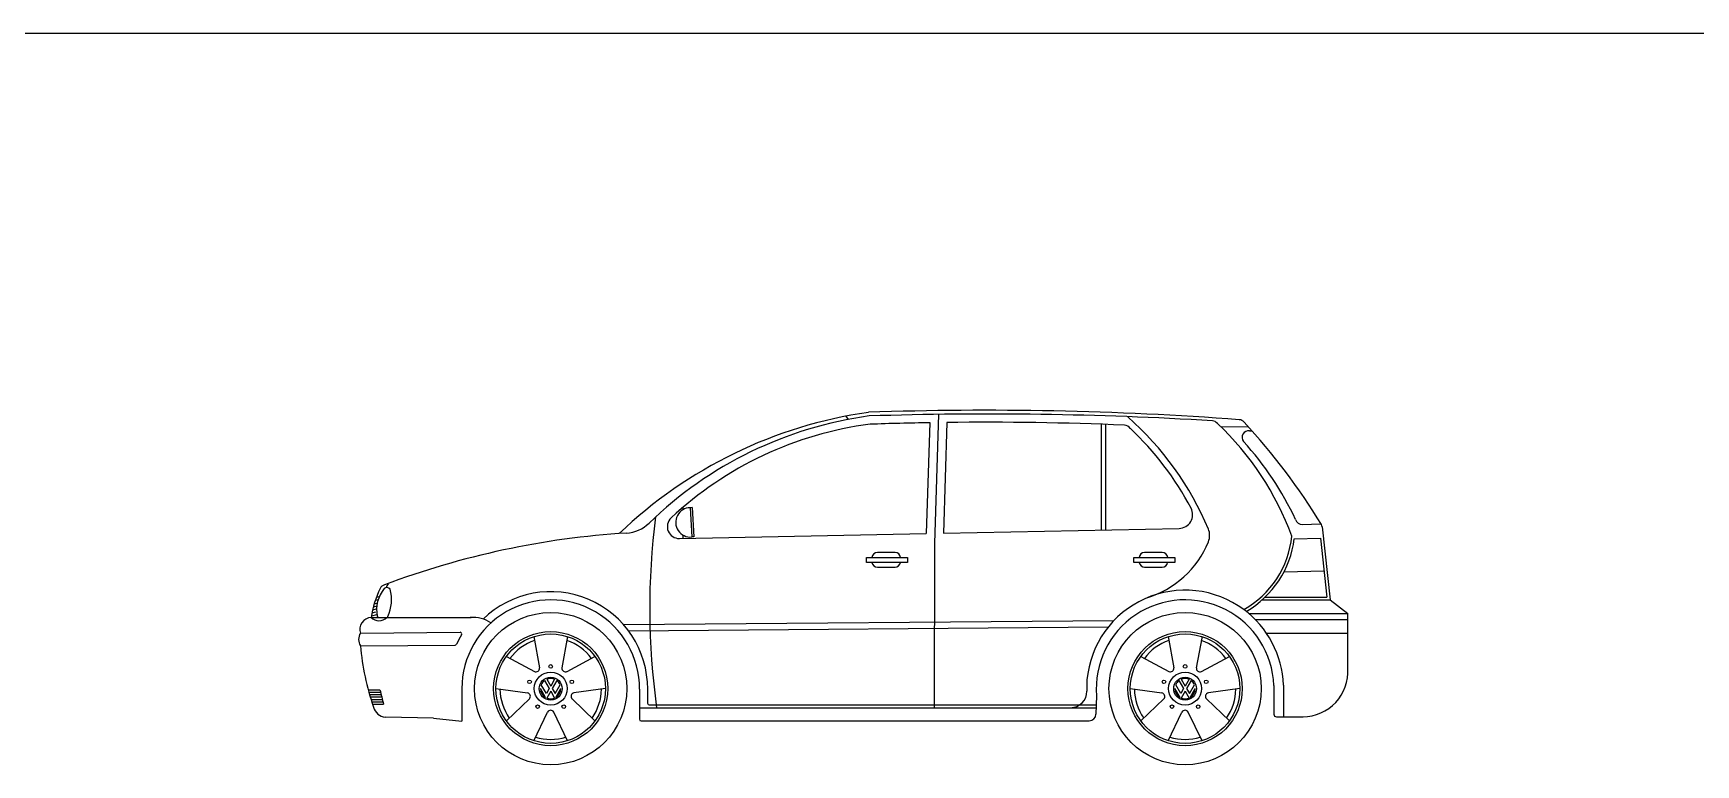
# Model space of a CAD drawing. Header units: millimetres. Extents: x 116290 to 180258, y 22146 to 121276.
# Drawn here: x 138424 to 145432, y 41388 to 44472 of the extents above; entities that cross this region are included whole.
import ezdxf

# ---------------------------------------------------------------- set-up
doc = ezdxf.new("R2010")
doc.units = ezdxf.units.MM
doc.layers.add('www.cad-blocks.net', color=7, linetype='Continuous')

# ---------------------------------------------------------------- blocks, each defined once
blk = doc.blocks.new('A$C14AA213A')
for p, q in [((2437.3, 1477.4), (2419.9, 933.4)), ((2046.6, 1469.8), (2056.2, 1456.2)), ((2400.3, 1442.4), (2385.4, 974.9)), ((2472.1, 1443), (2457.2, 976.4)), ((3121.9, 1435.5), (3121.9, 989.8)), ((3140.4, 1434.9), (3140.4, 990.1)), ((3627.3, 1424.7), (3739.5, 1425.7)), ((3748.2, 1408), (3757.7, 1408)), ((1359.2, 1084.9), (1359.2, 1075)), ((1398.4, 1084.2), (1390.4, 1083.8)), ((1390.4, 1083.8), (1397.2, 960.4)), ((1398.4, 1084.2), (1405.3, 960.9)), ((2457.2, 976.4), (3451.1, 996.4)), ((3970, 1013.4), (4048.9, 1015.1)), ((4053.4, 1002.6), (4087.1, 695.2)), ((1344.8, 954), (2385.4, 974.9)), ((1359.2, 968.8), (1359.2, 954.3)), ((1405.3, 960.9), (1397.2, 960.4)), ((2419.9, 933.4), (2418.4, 240.7)), ((3936.3, 953), (4046.9, 955.4)), ((4046.9, 955.4), (4074.2, 706.8)), ((2133, 853), (2133, 874.2)), ((2133, 874.2), (2305.8, 874.2)), ((2305.8, 853), (2133, 853)), ((2253.5, 894.8), (2179.2, 894.8)), ((2305.8, 874.2), (2305.8, 853)), ((3259.4, 874.2), (3432.2, 874.2)), ((3259.4, 853), (3259.4, 874.2)), ((3432.2, 853), (3259.4, 853)), ((3379.9, 894.8), (3305.6, 894.8)), ((3432.2, 874.2), (3432.2, 853)), ((2179.2, 833.2), (2253.5, 833.2)), ((3305.6, 833.2), (3379.9, 833.2)), ((3893.1, 813.7), (4062.1, 817.4)), ((81.9, 709.5), (67.9, 705.8)), ((3813.3, 706.8), (4074.2, 706.8)), ((67.3, 632.2), (46.2, 626.7)), ((63.3, 643.9), (48.7, 639.3)), ((65.7, 656.5), (51.5, 652.1)), ((69.4, 668.7), (54.8, 664.9)), ((71.6, 681.3), (58.1, 677.7)), ((76, 696), (63.2, 692.6)), ((3744.7, 637.5), (4161.7, 637.5)), ((3800.7, 695.2), (4087.1, 695.2)), ((4087.1, 695.2), (4161.7, 637.5)), ((4161.7, 405), (4161.7, 637.5)), ((45.2, 620.9), (466.4, 620.9)), ((1109, 590.8), (3176, 607.7)), ((1130.5, 564.2), (3152.4, 580.8)), ((3772.4, 611.8), (4161.7, 611.8)), ((0, 555), (420.1, 558.4)), ((0, 501.5), (399, 504.7)), ((730.9, 540.4), (754.9, 408.5)), ((873.5, 540.4), (849.5, 408.5)), ((3404.8, 540.4), (3428.8, 408.5)), ((3547.5, 540.4), (3523.5, 408.5)), ((3819.6, 554.1), (4161.7, 554.1)), ((615.4, 456.6), (733.5, 393)), ((870.9, 393), (988.9, 456.6)), ((3289.4, 456.6), (3407.4, 393)), ((3544.9, 393), (3662.9, 456.6)), ((776.2, 355.3), (796, 320.9)), ((785.4, 360.6), (802.2, 331.6)), ((818.9, 360.6), (802.2, 331.6)), ((828.2, 355.3), (808.4, 320.9)), ((3062.6, 357.6), (3062.6, 310.7)), ((3450.1, 355.3), (3470, 320.9)), ((3459.4, 360.6), (3476.1, 331.6)), ((3492.9, 360.6), (3476.1, 331.6)), ((3502.2, 355.3), (3482.3, 320.9)), ((36.2, 316.1), (82.4, 316.1)), ((38.5, 306.1), (84.8, 306.1)), ((40.9, 296), (87.2, 296)), ((43.3, 285.9), (89.7, 285.9)), ((427.8, 320.9), (427.8, 183.7)), ((571.4, 320.9), (704.2, 303)), ((780.8, 283.8), (759.4, 320.9)), ((783.9, 299.9), (762.5, 336.9)), ((796, 320.9), (783.9, 299.9)), ((802.2, 310.2), (785.4, 281.1)), ((802.2, 310.2), (818.9, 281.1)), ((808.4, 320.9), (820.5, 299.9)), ((820.5, 299.9), (841.9, 336.9)), ((823.6, 283.8), (845, 320.9)), ((1033, 320.9), (900.1, 303)), ((1176.5, 318.9), (1176.5, 192.2)), ((1210.8, 318.7), (1210.8, 259.1)), ((3103, 290.9), (3100.4, 213.5)), ((3245.3, 320.9), (3378.2, 303)), ((3454.7, 283.8), (3433.4, 320.9)), ((3457.8, 299.9), (3436.5, 336.9)), ((3470, 320.9), (3457.8, 299.9)), ((3476.1, 310.2), (3459.4, 281.1)), ((3476.1, 310.2), (3492.9, 281.1)), ((3482.3, 320.9), (3494.4, 299.9)), ((3494.4, 299.9), (3515.8, 336.9)), ((3497.5, 283.8), (3518.9, 320.9)), ((3707, 320.9), (3574.1, 303)), ((3850.2, 334.5), (3850.2, 213.5)), ((3891.1, 336), (3891.1, 201.9)), ((45.9, 275.8), (92.4, 275.8)), ((48.5, 265.7), (95.1, 265.7)), ((51.2, 255.6), (97.9, 255.6)), ((712.4, 277.8), (615.4, 185.2)), ((730.9, 101.3), (789, 222.2)), ((873.5, 101.3), (815.4, 222.2)), ((892, 277.8), (988.9, 185.2)), ((1176.5, 240.7), (3101.3, 240.7)), ((1216.6, 252.3), (3102, 252.3)), ((3386.3, 277.8), (3289.4, 185.2)), ((3404.8, 101.3), (3462.9, 222.2)), ((3547.5, 101.3), (3489.4, 222.2)), ((3565.9, 277.8), (3662.9, 185.2)), ((308.8, 196.5), (105.4, 201.2)), ((308.8, 196.5), (427.8, 183.7)), ((1183.5, 185.3), (3071.4, 185.3)), ((3861.8, 201.9), (3973.3, 201.9))]:
    blk.add_line(p, q)
for centre, radius in [((802.2, 320.9), 320.9), ((3476.1, 320.9), 320.9), ((802.2, 320.9), 240.7), ((3476.1, 320.9), 240.7), ((802.2, 320.9), 230.8), ((3476.1, 320.9), 230.8), ((802.2, 414.6), 7.53), ((3476.1, 414.6), 7.53), ((713.1, 349.8), 7.53), ((802.2, 320.9), 69.5), ((802.2, 320.9), 48.1), ((891.3, 349.8), 7.53), ((3387, 349.8), 7.53), ((3476.1, 320.9), 69.5), ((3476.1, 320.9), 48.1), ((3565.2, 349.8), 7.53), ((747.1, 245.1), 7.53), ((857.2, 245.1), 7.53), ((3421.1, 245.1), 7.53), ((3531.2, 245.1), 7.53)]:
    blk.add_circle(centre, radius)
for centre, radius, start, end in [((2413.5, -408.6), 1913.8, 98.17834, 133.71207), ((2634.5, -12963.3), 14457.6, 85.75511, 91.95505), ((2648.2, -14063.4), 15541.9, 86.52088, 91.85514), ((2369.2, -171), 1656.6, 97.77371, 134.09068), ((2341.6, -62.6), 1510.5, 97.35303, 133.0911), ((2634.7, -12617.4), 14061.3, 90.95525, 91.98242), ((2634.7, -12617.4), 14061.3, 87.60974, 90.66263), ((3220, 1402.7), 29, 32.54321, 87.71471), ((2383.9, 496.3), 1290.1, 22.68502, 48.75261), ((2383.8, 496.1), 1261.4, 27.64124, 46.98048), ((3589.6, 1420.9), 29, 39.3632, 86.48646), ((2757.9, 534.7), 1244.2, 20.1568, 46.64298), ((3702.5, 1425.6), 29, 38.77842, 85.88476), ((3744.8, 1379.8), 28.4, 83.21528, 217.39157), ((1778.6, -362.8), 2655.7, 31.1861, 42.86422), ((2767.8, 488.1), 1294.4, 24.91334, 42.49202), ((1390.9, 1021.9), 61.8, 90.4915, 275.87786), ((3449.9, 1054.4), 58, 271.15269, 27.64124), ((1112.2, 1126.6), 150, 273.59994, 314.09068), ((4205.8, 658.9), 2986.4, 172.56451, 188.05002), ((1343.8, 1004), 50, 133.0911, 271.15269), ((3509.7, 966.9), 70, 337.75046, 22.68502), ((3969.3, 1042.4), 29, 197.96699, 271.24021), ((4024.6, 999.5), 29, 6.2649, 26.45929), ((4024.6, 999.5), 29, 6.2649, 26.45929), ((1343.8, -2555.9), 3539.8, 93.59994, 110.55135), ((3194.6, 1095.8), 410.4, 286.93997, 337.75046), ((3527.9, 1003.3), 399.9, 299.25733, 354.27275), ((3527.9, 1003.3), 411.5, 299.95615, 352.97467), ((2179.2, 871.8), 23, 90, 173.88185), ((2179.2, 856.2), 23, 188.00532, 270), ((2253.5, 871.8), 23, 6.11815, 90), ((2253.5, 856.2), 23, 270, 351.99468), ((3305.6, 871.8), 23, 90, 173.88185), ((3305.6, 856.2), 23, 188.00532, 270), ((3379.9, 871.8), 23, 6.11815, 90), ((3379.9, 856.2), 23, 270, 351.99468), ((492.2, 547.3), 453, 154.3902, 170.64724), ((205.9, 654.3), 137.5, 140.04977, 191.74454), ((110.8, 730.1), 30, 108.58585, 154.3902), ((111.8, 728.7), 18, 41.77982, 129.26006), ((138.3, 742.7), 28.8, 137.04109, 174.00677), ((-40.4, 695.9), 171.6, 335.46956, 15.1464), ((802.2, 320.9), 408.7, 359.70209, 134.12371), ((3476.1, 320.9), 415.2, 53.45343, 174.929), ((802.2, 320.9), 374.4, 359.69285, 180), ((3476.1, 320.9), 374.4, 2.08317, 184.59872), ((3476.1, 320.9), 415.2, 2.08317, 53.45175), ((48.2, 570.4), 50.6, 93.37436, 197.71774), ((78.8, 655.9), 48.5, 226.25064, 312.72673), ((84, 632.7), 14.2, 206.47309, 240.34188), ((103.5, 631.9), 14.2, 305.22907, 329.24607), ((474.6, 488.4), 133, 55.34507, 94.85215), ((43.3, 528.2), 50.9, 148.31631, 211.68369), ((1049.7, 591.9), 1053.6, 184.92569, 199.31666), ((398.9, 511.7), 6.99, 270.46933, 334.67241), ((802.2, 320.9), 439.2, 148.88901, 154.67241), ((420.2, 551.4), 6.99, 328.88901, 90.46933), ((802.2, 320.9), 213.9, 108.6114, 143.3886), ((802.2, 320.9), 213.9, 36.6114, 71.3886), ((3476.1, 320.9), 213.9, 108.6114, 143.3886), ((3476.1, 320.9), 213.9, 36.6114, 71.3886), ((739.9, 406.7), 15.1, 245.01253, 6.98747), ((802.2, 320.9), 42.8, 127.18076, 158.02647), ((802.2, 320.9), 42.8, 67.18076, 112.81924), ((802.2, 320.9), 42.8, 21.97353, 52.81924), ((864.5, 406.7), 15.1, 173.01253, 294.98747), ((3413.8, 406.7), 15.1, 245.01253, 6.98747), ((3476.1, 320.9), 42.8, 127.18076, 158.02647), ((3476.1, 320.9), 42.8, 67.18076, 112.81924), ((3476.1, 320.9), 42.8, 21.97353, 52.81924), ((3538.5, 406.7), 15.1, 173.01253, 294.98747), ((3971, 392.9), 191, 270.6628, 3.61352), ((1358.4, 609.7), 1309.3, 192.958, 195.6919), ((802.2, 320.9), 213.9, 180.6114, 215.3886), ((701.3, 288.1), 15.1, 317.01253, 78.98747), ((802.2, 320.9), 42.8, 180, 240), ((802.2, 320.9), 42.8, 247.18076, 292.81924), ((802.2, 320.9), 42.8, 300, 0), ((903, 288.1), 15.1, 101.01253, 222.98747), ((802.2, 320.9), 213.9, 324.6114, 359.3886), ((2992.6, 310.7), 70, 270, 0), ((3476.1, 320.9), 213.9, 180.6114, 215.3886), ((3375.3, 288.1), 15.1, 317.01253, 78.98747), ((3476.1, 320.9), 42.8, 180, 240), ((3476.1, 320.9), 42.8, 247.18076, 292.81924), ((3476.1, 320.9), 42.8, 300, 0), ((3577, 288.1), 15.1, 101.01253, 222.98747), ((3476.1, 320.9), 213.9, 324.6114, 359.3886), ((108.2, 254.6), 53.5, 191.98812, 267.05974), ((802.2, 214.8), 15.1, 29.01253, 150.98747), ((1217.8, 259.1), 6.99, 180, 270), ((3071.4, 214.3), 29, 270, 358.56692), ((3476.1, 214.8), 15.1, 29.01253, 150.98747), ((3861.8, 213.5), 11.6, 180, 270), ((1183.5, 192.2), 6.99, 180, 270), ((802.2, 320.9), 213.9, 252.6114, 287.3886), ((3476.1, 320.9), 213.9, 252.6114, 287.3886)]:
    blk.add_arc(centre, radius, start, end)
blk = doc.blocks.new('FORMAT')
at = {"color": 155, "true_color": 0x546d8e}
blk.add_line((120018.9, 44472), (180258.2, 44472), dxfattribs=at)

msp = doc.modelspace()

# ---------------------------------------------------------------- block references
msp.add_blockref('A$C14AA213A', (139803.2, 41388.1))
at = {"layer": 'www.cad-blocks.net'}
msp.add_blockref('FORMAT', (0, 0), dxfattribs=at)

doc.saveas('drawing.dxf')
